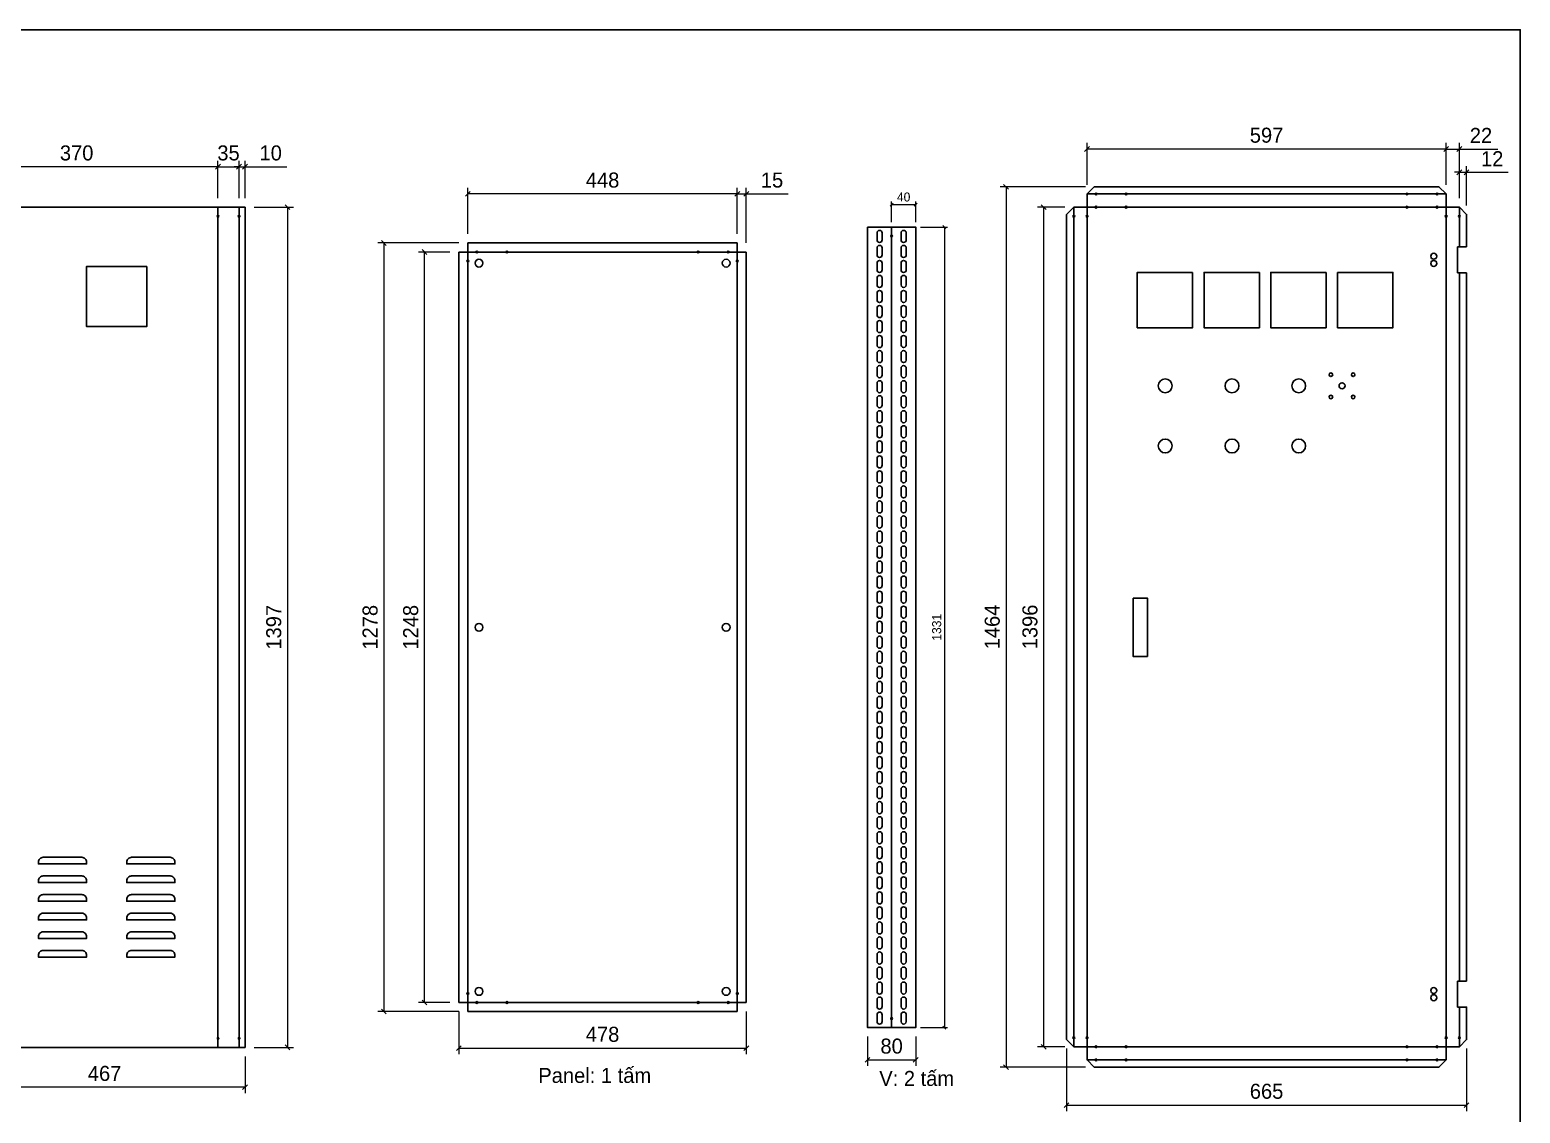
# Model space of a CAD drawing. Header units: millimetres. Extents: x 0 to 4348, y 0 to 3075.
# Drawn here: x 1870 to 4348, y 1273 to 3075 of the extents above; entities that cross this region are included whole.
import ezdxf
from ezdxf.enums import TextEntityAlignment as Align

# ---------------------------------------------------------------- set-up
doc = ezdxf.new("R2010")
doc.units = ezdxf.units.MM
doc.layers.add('CNC', color=7, linetype='Continuous')
doc.layers.add('DIM', color=253, linetype='Continuous')
doc.styles.add('Tahoma (Input Text)', font='tahoma.ttf')
doc.dimstyles.new('Dim-15', dxfattribs={"dimtxt": 15, "dimasz": 5, "dimexe": 5, "dimexo": 8, "dimgap": 5, "dimtad": 1, "dimdec": 0, "dimtxsty": 'Standard', "dimblk": 'OBLIQUE', "dimcen": 10, "dimclrd": 5, "dimclre": 5, "dimclrt": 3, "dimazin": 3, "dimtfac": 1, "dimtdec": 0, "dimtmove": 0, "dimatfit": 3, "dimldrblk": 'OBLIQUE', "dimlwd": 9, "dimlwe": 9})
doc.dimstyles.new('Dim-25', dxfattribs={"dimtxt": 25, "dimasz": 8, "dimexe": 10, "dimexo": 15, "dimgap": 10, "dimtad": 1, "dimdec": 0, "dimtxsty": 'Standard', "dimblk": 'OBLIQUE', "dimcen": 10, "dimclrd": 5, "dimclre": 5, "dimclrt": 3, "dimazin": 3, "dimtfac": 1, "dimtdec": 0, "dimtmove": 0, "dimatfit": 3, "dimldrblk": 'OBLIQUE', "dimlwd": 9, "dimlwe": 9})

# ---------------------------------------------------------------- blocks, each defined once
blk = doc.blocks.new('khungtenAsean2')
at = {"color": 7}
blk.add_lwpolyline([(0, 0), (2970, 0), (2970, -2100), (0, -2100)], close=True, dxfattribs=at)
at = {"color": 1, "style": 'Tahoma (Input Text)', "flags": 8}
for tag, p in [('#01', (137.1, -2021.3)), ('#03', (506.6, -2019.3)), ('#05', (1106.6, -2021.3)), ('#07', (1834.7, -2021.3)), ('#09', (2146.7, -2021.3)), ('#02', (98.5, -2081.3)), ('#04', (486.1, -2081.3)), ('#06', (1065.3, -2081.3)), ('#08', (1817.4, -2081.3)), ('#10', (2146.7, -2081.3))]:
    blk.add_attdef(tag, p, '', height=25, dxfattribs=at)
blk.add_attdef('#11', text='', height=25, dxfattribs=at).set_placement((2915, -2067.3), align=Align.CENTER)
blk = doc.blocks.new('*D8')
at = {"color": 0, "linetype": 'ByBlock', "lineweight": -2}
for p, q in [((1817.3, 2851), (1809.3, 2843)), ((2179.3, 2843), (2187.3, 2851))]:
    blk.add_line(p, q, dxfattribs=at)
at = {"layer": 'Defpoints', "color": 0, "transparency": 16777216}
for p in [(1813.3, 2847), (1813.3, 2779.6), (2183.3, 2779.6)]:
    blk.add_point(p, dxfattribs=at)
at = {"layer": 'DIM', "color": 5, "lineweight": 9, "transparency": 16777216}
for p, q in [((1813.3, 2794.6), (1813.3, 2857)), ((2183.3, 2794.6), (2183.3, 2857)), ((2183.3, 2847), (1813.3, 2847))]:
    blk.add_line(p, q, dxfattribs=at)
at = {"layer": 'DIM', "color": 3, "transparency": 16777216, "insert": (1948.3, 2869.7), "char_height": 25, "attachment_point": 5}
blk.add_mtext('370', dxfattribs=at)
blk = doc.blocks.new('_Oblique')
at = {"color": 0, "linetype": 'ByBlock', "lineweight": -2}
blk.add_line((-0.5, -0.5), (0.5, 0.5), dxfattribs=at)
blk = doc.blocks.new('*D11')
at = {"color": 0, "linetype": 'ByBlock', "lineweight": -2}
for p, q in [((1765.3, 1320.3), (1757.3, 1312.3)), ((2224.3, 1312.3), (2232.3, 1320.3))]:
    blk.add_line(p, q, dxfattribs=at)
at = {"layer": 'Defpoints', "color": 0, "transparency": 16777216}
for p in [(1761.3, 1422.6), (2228.3, 1382.6), (1761.3, 1316.3)]:
    blk.add_point(p, dxfattribs=at)
at = {"layer": 'DIM', "color": 5, "lineweight": 9, "transparency": 16777216}
for p, q in [((1761.3, 1407.6), (1761.3, 1306.3)), ((2228.3, 1367.6), (2228.3, 1306.3)), ((2228.3, 1316.3), (1761.3, 1316.3))]:
    blk.add_line(p, q, dxfattribs=at)
at = {"layer": 'DIM', "color": 3, "transparency": 16777216, "insert": (1994.8, 1339.1), "char_height": 25, "attachment_point": 5}
blk.add_mtext('467', dxfattribs=at)
blk = doc.blocks.new('*D12')
at = {"color": 0, "linetype": 'ByBlock', "lineweight": -2}
for p, q in [((2187.3, 2851), (2179.3, 2843)), ((2214.3, 2843), (2222.3, 2851))]:
    blk.add_line(p, q, dxfattribs=at)
at = {"layer": 'Defpoints', "color": 0, "transparency": 16777216}
for p in [(2218.3, 2847), (2183.3, 2779.6), (2218.3, 2779.6)]:
    blk.add_point(p, dxfattribs=at)
at = {"layer": 'DIM', "color": 5, "lineweight": 9, "transparency": 16777216}
for p, q in [((2183.3, 2794.6), (2183.3, 2857)), ((2218.3, 2794.6), (2218.3, 2857)), ((2183.3, 2847), (2218.3, 2847))]:
    blk.add_line(p, q, dxfattribs=at)
at = {"layer": 'DIM', "color": 3, "transparency": 16777216, "insert": (2200.8, 2869.7), "char_height": 25, "attachment_point": 5}
blk.add_mtext('35', dxfattribs=at)
blk = doc.blocks.new('*D13')
at = {"color": 0, "linetype": 'ByBlock', "lineweight": -2}
for p, q in [((2214.3, 2843), (2222.3, 2851)), ((2232.3, 2851), (2224.3, 2843))]:
    blk.add_line(p, q, dxfattribs=at)
at = {"layer": 'Defpoints', "color": 0, "transparency": 16777216}
for p in [(2228.3, 2847), (2218.3, 2779.6), (2228.3, 2779.6)]:
    blk.add_point(p, dxfattribs=at)
at = {"layer": 'DIM', "color": 5, "lineweight": 9, "transparency": 16777216}
for p, q in [((2218.3, 2794.6), (2218.3, 2857)), ((2228.3, 2794.6), (2228.3, 2857)), ((2218.3, 2847), (2210.3, 2847)), ((2218.3, 2847), (2228.3, 2847)), ((2228.3, 2847), (2297.6, 2847))]:
    blk.add_line(p, q, dxfattribs=at)
at = {"layer": 'DIM', "color": 3, "transparency": 16777216, "insert": (2270.9, 2869.7), "char_height": 25, "attachment_point": 5}
blk.add_mtext('10', dxfattribs=at)
blk = doc.blocks.new('f3daunguoc')
at = {"layer": 'CNC', "color": 2, "lineweight": -3}
blk.add_circle((0, 0), 1.5, dxfattribs=at)
blk = doc.blocks.new('*D14')
at = {"color": 0, "linetype": 'ByBlock', "lineweight": -2}
for p, q in [((2302.9, 2775.6), (2294.9, 2783.6)), ((2294.9, 1386.6), (2302.9, 1378.6))]:
    blk.add_line(p, q, dxfattribs=at)
at = {"layer": 'Defpoints', "color": 0, "ltscale": 3, "transparency": 16777216}
for p in [(2228.3, 2779.6), (2228.3, 1382.6), (2298.9, 1382.6)]:
    blk.add_point(p, dxfattribs=at)
at = {"layer": 'DIM', "color": 5, "lineweight": 9, "ltscale": 3, "transparency": 16777216}
for p, q in [((2243.3, 2779.6), (2308.9, 2779.6)), ((2298.9, 2779.6), (2298.9, 1382.6)), ((2243.3, 1382.6), (2308.9, 1382.6))]:
    blk.add_line(p, q, dxfattribs=at)
at = {"layer": 'DIM', "color": 3, "ltscale": 3, "transparency": 16777216, "insert": (2276.1, 2081.1), "char_height": 25, "attachment_point": 5, "rotation": 90}
blk.add_mtext('1397', dxfattribs=at)
blk = doc.blocks.new('*D18')
at = {"color": 0, "linetype": 'ByBlock', "lineweight": -2}
for p, q in [((3042.7, 2797.8), (3050.7, 2805.8)), ((3065.7, 2805.8), (3057.7, 2797.8))]:
    blk.add_line(p, q, dxfattribs=at)
at = {"layer": 'Defpoints', "color": 0, "ltscale": 3, "transparency": 16777216}
for p in [(3061.7, 2801.8), (3046.7, 2720.1), (3061.7, 2705.1)]:
    blk.add_point(p, dxfattribs=at)
at = {"layer": 'DIM', "color": 5, "lineweight": 9, "ltscale": 3, "transparency": 16777216}
for p, q in [((3046.7, 2801.8), (3038.7, 2801.8)), ((3046.7, 2735.1), (3046.7, 2811.8)), ((3046.7, 2801.8), (3061.7, 2801.8)), ((3061.7, 2720.1), (3061.7, 2811.8)), ((3061.7, 2801.8), (3131.3, 2801.8))]:
    blk.add_line(p, q, dxfattribs=at)
at = {"layer": 'DIM', "color": 3, "ltscale": 3, "transparency": 16777216, "insert": (3104.5, 2824.6), "char_height": 25, "attachment_point": 5}
blk.add_mtext('15', dxfattribs=at)
blk = doc.blocks.new('*D19')
at = {"color": 0, "linetype": 'ByBlock', "lineweight": -2}
for p, q in [((2602.7, 2805.8), (2594.7, 2797.8)), ((3042.7, 2797.8), (3050.7, 2805.8))]:
    blk.add_line(p, q, dxfattribs=at)
at = {"layer": 'Defpoints', "color": 0, "ltscale": 3, "transparency": 16777216}
for p in [(2598.7, 2801.8), (2598.7, 2720.1), (3046.7, 2720.1)]:
    blk.add_point(p, dxfattribs=at)
at = {"layer": 'DIM', "color": 5, "lineweight": 9, "ltscale": 3, "transparency": 16777216}
for p, q in [((2598.7, 2735.1), (2598.7, 2811.8)), ((3046.7, 2801.8), (2598.7, 2801.8)), ((3046.7, 2735.1), (3046.7, 2811.8))]:
    blk.add_line(p, q, dxfattribs=at)
at = {"layer": 'DIM', "color": 3, "ltscale": 3, "transparency": 16777216, "insert": (2822.7, 2824.6), "char_height": 25, "attachment_point": 5}
blk.add_mtext('448', dxfattribs=at)
blk = doc.blocks.new('*D20')
at = {"color": 0, "linetype": 'ByBlock', "lineweight": -2}
for p, q in [((2463, 2716.1), (2455, 2724.1)), ((2455, 1446.1), (2463, 1438.1))]:
    blk.add_line(p, q, dxfattribs=at)
at = {"layer": 'Defpoints', "color": 0, "ltscale": 3, "transparency": 16777216}
for p in [(2598.7, 2720.1), (2459, 1442.1), (2598.7, 1442.1)]:
    blk.add_point(p, dxfattribs=at)
at = {"layer": 'DIM', "color": 5, "lineweight": 9, "ltscale": 3, "transparency": 16777216}
for p, q in [((2583.7, 2720.1), (2449, 2720.1)), ((2459, 2720.1), (2459, 1442.1)), ((2583.7, 1442.1), (2449, 1442.1))]:
    blk.add_line(p, q, dxfattribs=at)
at = {"layer": 'DIM', "color": 3, "ltscale": 3, "transparency": 16777216, "insert": (2436.3, 2081.1), "char_height": 25, "attachment_point": 5, "rotation": 90}
blk.add_mtext('1278', dxfattribs=at)
blk = doc.blocks.new('*D21')
at = {"color": 0, "linetype": 'ByBlock', "lineweight": -2}
for p, q in [((2530.5, 2701.1), (2522.5, 2709.1)), ((2522.5, 1461.1), (2530.5, 1453.1))]:
    blk.add_line(p, q, dxfattribs=at)
at = {"layer": 'Defpoints', "color": 0, "ltscale": 3, "transparency": 16777216}
for p in [(2526.5, 2705.1), (2583.7, 2705.1), (2583.7, 1457.1)]:
    blk.add_point(p, dxfattribs=at)
at = {"layer": 'DIM', "color": 5, "lineweight": 9, "ltscale": 3, "transparency": 16777216}
for p, q in [((2568.7, 2705.1), (2516.5, 2705.1)), ((2526.5, 1457.1), (2526.5, 2705.1)), ((2568.7, 1457.1), (2516.5, 1457.1))]:
    blk.add_line(p, q, dxfattribs=at)
at = {"layer": 'DIM', "color": 3, "ltscale": 3, "transparency": 16777216, "insert": (2503.8, 2081.1), "char_height": 25, "attachment_point": 5, "rotation": 90}
blk.add_mtext('1248', dxfattribs=at)
blk = doc.blocks.new('*D22')
at = {"color": 0, "linetype": 'ByBlock', "lineweight": -2}
for p, q in [((2587.7, 1385.3), (2579.7, 1377.3)), ((3057.7, 1377.3), (3065.7, 1385.3))]:
    blk.add_line(p, q, dxfattribs=at)
at = {"layer": 'Defpoints', "color": 0, "ltscale": 3, "transparency": 16777216}
for p in [(2583.7, 1457.1), (3061.7, 1457.1), (3061.7, 1381.3)]:
    blk.add_point(p, dxfattribs=at)
at = {"layer": 'DIM', "color": 5, "lineweight": 9, "ltscale": 3, "transparency": 16777216}
for p, q in [((2583.7, 1442.1), (2583.7, 1371.3)), ((3061.7, 1442.1), (3061.7, 1371.3)), ((2583.7, 1381.3), (3061.7, 1381.3))]:
    blk.add_line(p, q, dxfattribs=at)
at = {"layer": 'DIM', "color": 3, "ltscale": 3, "transparency": 16777216, "insert": (2822.7, 1404.1), "char_height": 25, "attachment_point": 5}
blk.add_mtext('478', dxfattribs=at)
blk = doc.blocks.new('*D23')
at = {"color": 0, "linetype": 'ByBlock', "lineweight": -2}
for p, q in [((3393.5, 2744.2), (3388.5, 2749.2)), ((3388.5, 1418), (3393.5, 1413))]:
    blk.add_line(p, q, dxfattribs=at)
at = {"layer": 'Defpoints', "color": 0, "transparency": 16777216}
for p in [(3343.3, 2746.7), (3343.3, 1415.5), (3391, 1415.5)]:
    blk.add_point(p, dxfattribs=at)
at = {"layer": 'DIM', "color": 5, "lineweight": 9, "transparency": 16777216}
for p, q in [((3351.3, 2746.7), (3396, 2746.7)), ((3391, 2746.7), (3391, 1415.5)), ((3351.3, 1415.5), (3396, 1415.5))]:
    blk.add_line(p, q, dxfattribs=at)
at = {"layer": 'DIM', "color": 3, "transparency": 16777216, "insert": (3378.3, 2081.1), "char_height": 15, "attachment_point": 5, "rotation": 90}
blk.add_mtext('1331', dxfattribs=at)
blk = doc.blocks.new('*D24')
at = {"color": 0, "linetype": 'ByBlock', "lineweight": -2}
for p, q in [((3305.8, 2786.4), (3300.8, 2781.4)), ((3340.8, 2781.4), (3345.8, 2786.4))]:
    blk.add_line(p, q, dxfattribs=at)
at = {"layer": 'Defpoints', "color": 0, "transparency": 16777216}
for p in [(3343.3, 2783.9), (3303.3, 2746.7), (3343.3, 2746.7)]:
    blk.add_point(p, dxfattribs=at)
at = {"layer": 'DIM', "color": 5, "lineweight": 9, "transparency": 16777216}
for p, q in [((3303.3, 2754.7), (3303.3, 2788.9)), ((3303.3, 2783.9), (3343.3, 2783.9)), ((3343.3, 2754.7), (3343.3, 2788.9))]:
    blk.add_line(p, q, dxfattribs=at)
at = {"layer": 'DIM', "color": 3, "transparency": 16777216, "insert": (3323.3, 2796.5), "char_height": 15, "attachment_point": 5}
blk.add_mtext('40', dxfattribs=at)
blk = doc.blocks.new('ovan8.5x20')
at = {"layer": 'CNC', "color": 2, "lineweight": -3}
for p, q in [((5.7, 4.2), (-5.8, 4.2)), ((-5.8, -4.2), (5.7, -4.2))]:
    blk.add_line(p, q, dxfattribs=at)
for centre, start, end in [((-5.8, 0), 90, 270), ((5.7, 0), 270, 90)]:
    blk.add_arc(centre, 4.25, start, end, dxfattribs=at)
blk = doc.blocks.new('*D25')
at = {"color": 0, "linetype": 'ByBlock', "lineweight": -2}
for p, q in [((3267.3, 1365.8), (3259.3, 1357.8)), ((3339.3, 1357.8), (3347.3, 1365.8))]:
    blk.add_line(p, q, dxfattribs=at)
at = {"layer": 'Defpoints', "color": 0, "ltscale": 3, "transparency": 16777216}
for p in [(3263.3, 1415.5), (3343.3, 1415.5), (3343.3, 1361.8)]:
    blk.add_point(p, dxfattribs=at)
at = {"layer": 'DIM', "color": 5, "lineweight": 9, "ltscale": 3, "transparency": 16777216}
for p, q in [((3263.3, 1400.5), (3263.3, 1351.8)), ((3343.3, 1400.5), (3343.3, 1351.8)), ((3263.3, 1361.8), (3343.3, 1361.8))]:
    blk.add_line(p, q, dxfattribs=at)
at = {"layer": 'DIM', "color": 3, "ltscale": 3, "transparency": 16777216, "insert": (3303.3, 1384.5), "char_height": 25, "attachment_point": 5}
blk.add_mtext('80', dxfattribs=at)
blk = doc.blocks.new('*D47')
at = {"color": 0, "linetype": 'ByBlock', "lineweight": -2}
for p, q in [((4243.2, 2833.7), (4251.2, 2841.7)), ((4263.2, 2841.7), (4255.2, 2833.7))]:
    blk.add_line(p, q, dxfattribs=at)
at = {"layer": 'Defpoints', "color": 0, "transparency": 16777216}
for p in [(4259.2, 2837.7), (4247.2, 2779.6), (4259.2, 2767.6)]:
    blk.add_point(p, dxfattribs=at)
at = {"layer": 'DIM', "color": 5, "lineweight": 9, "transparency": 16777216}
for p, q in [((4247.2, 2837.7), (4239.2, 2837.7)), ((4247.2, 2794.6), (4247.2, 2847.7)), ((4247.2, 2837.7), (4259.2, 2837.7)), ((4259.2, 2782.6), (4259.2, 2847.7)), ((4259.2, 2837.7), (4328.4, 2837.7))]:
    blk.add_line(p, q, dxfattribs=at)
at = {"layer": 'DIM', "color": 3, "transparency": 16777216, "insert": (4301.8, 2860.3), "char_height": 25, "attachment_point": 5}
blk.add_mtext('12', dxfattribs=at)
blk = doc.blocks.new('*D48')
at = {"color": 0, "linetype": 'ByBlock', "lineweight": -2}
for p, q in [((4229.2, 2880.4), (4221.2, 2872.4)), ((4243.2, 2872.4), (4251.2, 2880.4))]:
    blk.add_line(p, q, dxfattribs=at)
at = {"layer": 'Defpoints', "color": 0, "transparency": 16777216}
for p in [(4247.2, 2876.4), (4225.2, 2801.6), (4247.2, 2779.6)]:
    blk.add_point(p, dxfattribs=at)
at = {"layer": 'DIM', "color": 5, "lineweight": 9, "transparency": 16777216}
for p, q in [((4225.2, 2816.6), (4225.2, 2886.4)), ((4225.2, 2876.4), (4247.2, 2876.4)), ((4247.2, 2794.6), (4247.2, 2886.4)), ((4247.2, 2876.4), (4311.2, 2876.4))]:
    blk.add_line(p, q, dxfattribs=at)
at = {"layer": 'DIM', "color": 3, "transparency": 16777216, "insert": (4283.2, 2899), "char_height": 25, "attachment_point": 5}
blk.add_mtext('22', dxfattribs=at)
blk = doc.blocks.new('*D49')
at = {"color": 0, "linetype": 'ByBlock', "lineweight": -2}
for p, q in [((3632.2, 2880.4), (3624.2, 2872.4)), ((4221.2, 2872.4), (4229.2, 2880.4))]:
    blk.add_line(p, q, dxfattribs=at)
at = {"layer": 'Defpoints', "color": 0, "transparency": 16777216}
for p in [(3628.2, 2876.4), (3628.2, 2801.6), (4225.2, 2801.6)]:
    blk.add_point(p, dxfattribs=at)
at = {"layer": 'DIM', "color": 5, "lineweight": 9, "transparency": 16777216}
for p, q in [((3628.2, 2816.6), (3628.2, 2886.4)), ((4225.2, 2876.4), (3628.2, 2876.4)), ((4225.2, 2816.6), (4225.2, 2886.4))]:
    blk.add_line(p, q, dxfattribs=at)
at = {"layer": 'DIM', "color": 3, "transparency": 16777216, "insert": (3926.7, 2899.2), "char_height": 25, "attachment_point": 5}
blk.add_mtext('597', dxfattribs=at)
blk = doc.blocks.new('*D50')
at = {"color": 0, "linetype": 'ByBlock', "lineweight": -2}
for p, q in [((3497.5, 2809.6), (3489.5, 2817.6)), ((3489.5, 1353.6), (3497.5, 1345.6))]:
    blk.add_line(p, q, dxfattribs=at)
at = {"layer": 'Defpoints', "color": 0, "transparency": 16777216}
for p in [(3640.4, 2813.6), (3493.5, 1349.6), (3640.4, 1349.6)]:
    blk.add_point(p, dxfattribs=at)
at = {"layer": 'DIM', "color": 5, "lineweight": 9, "transparency": 16777216}
for p, q in [((3625.4, 2813.6), (3483.5, 2813.6)), ((3493.5, 2813.6), (3493.5, 1349.6)), ((3625.4, 1349.6), (3483.5, 1349.6))]:
    blk.add_line(p, q, dxfattribs=at)
at = {"layer": 'DIM', "color": 3, "transparency": 16777216, "insert": (3470.7, 2081.6), "char_height": 25, "attachment_point": 5, "rotation": 90}
blk.add_mtext('1464', dxfattribs=at)
blk = doc.blocks.new('*D51')
at = {"color": 0, "linetype": 'ByBlock', "lineweight": -2}
for p, q in [((3560.1, 2775.6), (3552.1, 2783.6)), ((3552.1, 1387.6), (3560.1, 1379.6))]:
    blk.add_line(p, q, dxfattribs=at)
at = {"layer": 'Defpoints', "color": 0, "transparency": 16777216}
for p in [(3556.1, 2779.6), (3606.2, 2779.6), (3606.2, 1383.6)]:
    blk.add_point(p, dxfattribs=at)
at = {"layer": 'DIM', "color": 5, "lineweight": 9, "transparency": 16777216}
for p, q in [((3591.2, 2779.6), (3546.1, 2779.6)), ((3556.1, 1383.6), (3556.1, 2779.6)), ((3591.2, 1383.6), (3546.1, 1383.6))]:
    blk.add_line(p, q, dxfattribs=at)
at = {"layer": 'DIM', "color": 3, "transparency": 16777216, "insert": (3533.4, 2081.6), "char_height": 25, "attachment_point": 5, "rotation": 90}
blk.add_mtext('1396', dxfattribs=at)
blk = doc.blocks.new('*D52')
at = {"color": 0, "linetype": 'ByBlock', "lineweight": -2}
for p, q in [((3598.2, 1290.6), (3590.2, 1282.6)), ((4255.2, 1282.6), (4263.2, 1290.6))]:
    blk.add_line(p, q, dxfattribs=at)
at = {"layer": 'Defpoints', "color": 0, "transparency": 16777216}
for p in [(3594.2, 1395.6), (4259.2, 1395.6), (4259.2, 1286.6)]:
    blk.add_point(p, dxfattribs=at)
at = {"layer": 'DIM', "color": 5, "lineweight": 9, "transparency": 16777216}
for p, q in [((3594.2, 1380.6), (3594.2, 1276.6)), ((4259.2, 1380.6), (4259.2, 1276.6)), ((3594.2, 1286.6), (4259.2, 1286.6))]:
    blk.add_line(p, q, dxfattribs=at)
at = {"layer": 'DIM', "color": 3, "transparency": 16777216, "insert": (3926.7, 1309.4), "char_height": 25, "attachment_point": 5}
blk.add_mtext('665', dxfattribs=at)

msp = doc.modelspace()

# ---------------------------------------------------------------- linework, layer by layer
at = {"color": 7}
for p, q in [((2183.3, 2779.6), (2183.3, 1382.6)), ((2218.3, 2779.6), (2218.3, 1382.6)), ((2228.3, 2779.6), (2228.3, 1382.6)), ((3303.3, 2746.7), (3303.3, 1415.5))]:
    msp.add_line(p, q, dxfattribs=at)
at = {"color": 2}
for points in [[(4259.2, 1492.6), (4244.2, 1492.6), (4244.2, 1449.6), (4259.2, 1449.6), (4259.2, 1395.6), (4247.2, 1383.6), (4225.2, 1383.6), (4225.2, 1361.6), (4213.2, 1349.6), (3640.2, 1349.6), (3628.2, 1361.6), (3628.2, 1383.6), (3606.2, 1383.6), (3594.2, 1395.6), (3594.2, 2767.6), (3606.2, 2779.6), (3628.2, 2779.6), (3628.2, 2801.6), (3640.2, 2813.6), (4213.2, 2813.6), (4225.2, 2801.6), (4225.2, 2779.6), (4247.2, 2779.6), (4259.2, 2767.6), (4259.2, 2713.6)], [(4259.2, 2670.6), (4244.2, 2670.6), (4244.2, 2713.6), (4259.2, 2713.6)]]:
    msp.add_lwpolyline(points, dxfattribs=at)
at = {"color": 7}
for points in [[(3628.2, 2801.6), (4225.2, 2801.6)], [(2228.3, 2779.6), (1813.3, 2779.6)], [(3606.2, 1383.6), (3606.2, 2779.6)], [(4247.2, 2779.6), (4247.2, 2713.6)], [(4247.2, 2670.6), (4247.2, 1492.6)], [(4259.2, 2670.6), (4259.2, 1492.6)], [(4247.2, 1449.6), (4247.2, 1383.6)], [(1813.3, 1382.6), (2228.3, 1382.6)], [(4225.2, 1361.6), (3628.2, 1361.6)]]:
    msp.add_lwpolyline(points, dxfattribs=at)
for points in [[(3628.2, 2779.6), (4225.2, 2779.6), (4225.2, 1383.6), (3628.2, 1383.6)], [(3263.3, 2746.7), (3343.3, 2746.7), (3343.3, 1415.5), (3263.3, 1415.5)]]:
    msp.add_lwpolyline(points, close=True, dxfattribs=at)
at = {"color": 2, "ltscale": 3}
for points in [[(2598.7, 2720.1), (2598.7, 2705.1), (2583.7, 2705.1)], [(3046.7, 2720.1), (3046.7, 2705.1), (3061.7, 2705.1)], [(2598.7, 1442.1), (2598.7, 1457.1), (2583.7, 1457.1)], [(3046.7, 1442.1), (3046.7, 1457.1), (3061.7, 1457.1)]]:
    msp.add_lwpolyline(points, dxfattribs=at)
at = {"color": 7, "ltscale": 3}
for points in [[(2583.7, 1457.1), (2583.7, 2705.1)], [(2598.7, 2720.1), (3046.7, 2720.1)], [(3061.7, 2705.1), (3061.7, 1457.1)], [(3046.7, 1442.1), (2598.7, 1442.1)]]:
    msp.add_lwpolyline(points, dxfattribs=at)
msp.add_lwpolyline([(2598.7, 2705.1), (3046.7, 2705.1), (3046.7, 1457.1), (2598.7, 1457.1)], close=True, dxfattribs=at)
at = {"color": 2, "ltscale": 3}
for points in [[(2064.8, 2681.1), (1964.8, 2681.1), (1964.8, 2581.1), (2064.8, 2581.1)], [(3704.7, 2129.6), (3728.7, 2129.6), (3728.7, 2032.6), (3704.7, 2032.6)]]:
    msp.add_lwpolyline(points, close=True, dxfattribs=at)
at = {"color": 2}
for points in [[(3803.7, 2671.1), (3711.7, 2671.1), (3711.7, 2579.1), (3803.7, 2579.1)], [(3914.7, 2671.1), (3822.7, 2671.1), (3822.7, 2579.1), (3914.7, 2579.1)], [(4025.7, 2671.1), (3933.7, 2671.1), (3933.7, 2579.1), (4025.7, 2579.1)], [(4044.7, 2671.1), (4136.7, 2671.1), (4136.7, 2579.1), (4044.7, 2579.1)]]:
    msp.add_lwpolyline(points, close=True, dxfattribs=at)
for points in [[(1956.8, 1698.6), (1892.8, 1698.6, 0.414214), (1884.8, 1690.6), (1884.8, 1687.6), (1964.8, 1687.6), (1964.8, 1690.6, 0.414214)], [(2039.7, 1698.6), (2103.7, 1698.6, -0.414214), (2111.7, 1690.6), (2111.7, 1687.6), (2031.7, 1687.6), (2031.7, 1690.6, -0.414214)], [(1956.8, 1667.6), (1892.8, 1667.6, 0.414214), (1884.8, 1659.6), (1884.8, 1656.6), (1964.8, 1656.6), (1964.8, 1659.6, 0.414214)], [(2039.7, 1667.6), (2103.7, 1667.6, -0.414214), (2111.7, 1659.6), (2111.7, 1656.6), (2031.7, 1656.6), (2031.7, 1659.6, -0.414214)], [(1956.8, 1636.6), (1892.8, 1636.6, 0.414214), (1884.8, 1628.6), (1884.8, 1625.6), (1964.8, 1625.6), (1964.8, 1628.6, 0.414214)], [(2039.7, 1636.6), (2103.7, 1636.6, -0.414214), (2111.7, 1628.6), (2111.7, 1625.6), (2031.7, 1625.6), (2031.7, 1628.6, -0.414214)], [(1956.8, 1605.6), (1892.8, 1605.6, 0.414214), (1884.8, 1597.6), (1884.8, 1594.6), (1964.8, 1594.6), (1964.8, 1597.6, 0.414214)], [(2039.7, 1605.6), (2103.7, 1605.6, -0.414214), (2111.7, 1597.6), (2111.7, 1594.6), (2031.7, 1594.6), (2031.7, 1597.6, -0.414214)], [(1956.8, 1574.6), (1892.8, 1574.6, 0.414214), (1884.8, 1566.6), (1884.8, 1563.6), (1964.8, 1563.6), (1964.8, 1566.6, 0.414214)], [(2039.7, 1574.6), (2103.7, 1574.6, -0.414214), (2111.7, 1566.6), (2111.7, 1563.6), (2031.7, 1563.6), (2031.7, 1566.6, -0.414214)], [(1956.8, 1543.6), (1892.8, 1543.6, 0.414214), (1884.8, 1535.6), (1884.8, 1532.6), (1964.8, 1532.6), (1964.8, 1535.6, 0.414214)], [(2039.7, 1543.6), (2103.7, 1543.6, -0.414214), (2111.7, 1535.6), (2111.7, 1532.6), (2031.7, 1532.6), (2031.7, 1535.6, -0.414214)]]:
    msp.add_lwpolyline(points, format="xyb", close=True, dxfattribs=at)
for centre, radius in [((4204.7, 2698.1), 5), ((4204.7, 2686.1), 5), ((4033.7, 2501.1), 3), ((4070.7, 2501.1), 3), ((4052.2, 2482.6), 5), ((4033.7, 2464.1), 3), ((4070.7, 2464.1), 3), ((4204.7, 1477.1), 5), ((4204.7, 1465.1), 5)]:
    msp.add_circle(centre, radius, dxfattribs=at)
at = {"color": 2, "ltscale": 3}
for centre, radius in [((2617.2, 2686.6), 6.5), ((3028.2, 2686.6), 6.5), ((3758.2, 2482.6), 11.5), ((3869.2, 2482.6), 11.5), ((3980.2, 2482.6), 11.5), ((3758.2, 2382.6), 11.5), ((3869.2, 2382.6), 11.5), ((3980.2, 2382.6), 11.5), ((2617.2, 2081.1), 6.5), ((3028.2, 2081.1), 6.5), ((2617.2, 1475.6), 6.5), ((3028.2, 1475.6), 6.5)]:
    msp.add_circle(centre, radius, dxfattribs=at)

# ---------------------------------------------------------------- block references
at = {"color": 7, "xscale": 1.464099999997415, "yscale": 1.464099999997415, "zscale": 1.464099999997415}
msp.add_blockref('khungtenAsean2', (0, 3074.6), dxfattribs=at)
at = {"lineweight": -3, "xscale": -1, "rotation": 180}
for p in [(3643.2, 2801.6), (3693.2, 2801.6), (3643.2, 2779.6), (3693.2, 2779.6), (3606.2, 2764.6), (3628.2, 2764.6), (3303.3, 2731.7), (2613.7, 2705.1), (2663.7, 2705.1), (2598.7, 2690.1)]:
    msp.add_blockref('f3daunguoc', p, dxfattribs=at)
at = {"lineweight": -3, "rotation": 180}
for p in [(4160.2, 2801.6), (4210.2, 2801.6), (4160.2, 2779.6), (4210.2, 2779.6), (2183.3, 2764.6), (2218.3, 2764.6), (4225.2, 2764.6), (4247.2, 2764.6), (2981.7, 2705.1), (3031.7, 2705.1), (3046.7, 2690.1)]:
    msp.add_blockref('f3daunguoc', p, dxfattribs=at)
at = {"lineweight": -3}
for p in [(2598.7, 1472.1), (2613.7, 1457.1), (2663.7, 1457.1), (3303.3, 1430.5), (3606.2, 1398.6), (3628.2, 1398.6), (3643.2, 1383.6), (3643.2, 1361.6), (3693.2, 1383.6), (3693.2, 1361.6)]:
    msp.add_blockref('f3daunguoc', p, dxfattribs=at)
at = {"lineweight": -3, "xscale": -1}
for p in [(3046.7, 1472.1), (2981.7, 1457.1), (3031.7, 1457.1), (2183.3, 1397.6), (2218.3, 1397.6), (4225.2, 1398.6), (4247.2, 1398.6), (4160.2, 1383.6), (4160.2, 1361.6), (4210.2, 1383.6), (4210.2, 1361.6)]:
    msp.add_blockref('f3daunguoc', p, dxfattribs=at)
at = {"layer": 'CNC', "lineweight": -3}
for p, rotation in [((3283.3, 2731.1), 90), ((3283.3, 2706.1), 90), ((3283.3, 2681.1), 90), ((3323.3, 2656.1), 270), ((3323.3, 2631.1), 270), ((3323.3, 2606.1), 270), ((3323.3, 2581.1), 270), ((3323.3, 2556.1), 270), ((3323.3, 2531.1), 270), ((3323.3, 2506.1), 270), ((3323.3, 2481.1), 270), ((3323.3, 2456.1), 270), ((3323.3, 2431.1), 270), ((3323.3, 2406.1), 270), ((3323.3, 2381.1), 270), ((3323.3, 2356.1), 270), ((3323.3, 2331.1), 270), ((3323.3, 2306.1), 270), ((3323.3, 2281.1), 270), ((3323.3, 2256.1), 270), ((3323.3, 2231.1), 270), ((3323.3, 2206.1), 270), ((3323.3, 2181.1), 270), ((3323.3, 2156.1), 270), ((3323.3, 2131.1), 270), ((3323.3, 2106.1), 270), ((3323.3, 2081.1), 270), ((3323.3, 2056.1), 270), ((3323.3, 2031.1), 270), ((3323.3, 2006.1), 270), ((3323.3, 1981.1), 270), ((3323.3, 1956.1), 270), ((3323.3, 1931.1), 270), ((3323.3, 1906.1), 270), ((3323.3, 1881.1), 270), ((3323.3, 1856.1), 270), ((3323.3, 1831.1), 270), ((3323.3, 1806.1), 270), ((3323.3, 1781.1), 270), ((3323.3, 1756.1), 270), ((3323.3, 1731.1), 270), ((3323.3, 1706.1), 270), ((3323.3, 1681.1), 270), ((3323.3, 1656.1), 270), ((3323.3, 1631.1), 270), ((3323.3, 1606.1), 270), ((3323.3, 1581.1), 270), ((3323.3, 1556.1), 270), ((3323.3, 1531.1), 270), ((3323.3, 1506.1), 270), ((3323.3, 1481.1), 270), ((3323.3, 1456.1), 270), ((3323.3, 1431.1), 270), ((3323.3, 1431.1), 270)]:
    msp.add_blockref('ovan8.5x20', p, dxfattribs=dict(at, rotation=rotation))
at = {"layer": 'CNC', "lineweight": -3, "xscale": -1}
for p, rotation in [((3323.3, 2731.1), 270), ((3323.3, 2706.1), 270), ((3323.3, 2681.1), 270), ((3283.3, 2656.1), 90), ((3283.3, 2631.1), 90), ((3283.3, 2606.1), 90), ((3283.3, 2581.1), 90), ((3283.3, 2556.1), 90), ((3283.3, 2531.1), 90), ((3283.3, 2506.1), 90), ((3283.3, 2481.1), 90), ((3283.3, 2456.1), 90), ((3283.3, 2431.1), 90), ((3283.3, 2406.1), 90), ((3283.3, 2381.1), 90), ((3283.3, 2356.1), 90), ((3283.3, 2331.1), 90), ((3283.3, 2306.1), 90), ((3283.3, 2281.1), 90), ((3283.3, 2256.1), 90), ((3283.3, 2231.1), 90), ((3283.3, 2206.1), 90), ((3283.3, 2181.1), 90), ((3283.3, 2156.1), 90), ((3283.3, 2131.1), 90), ((3283.3, 2106.1), 90), ((3283.3, 2081.1), 90), ((3283.3, 2056.1), 90), ((3283.3, 2031.1), 90), ((3283.3, 2006.1), 90), ((3283.3, 1981.1), 90), ((3283.3, 1956.1), 90), ((3283.3, 1931.1), 90), ((3283.3, 1906.1), 90), ((3283.3, 1881.1), 90), ((3283.3, 1856.1), 90), ((3283.3, 1831.1), 90), ((3283.3, 1806.1), 90), ((3283.3, 1781.1), 90), ((3283.3, 1756.1), 90), ((3283.3, 1731.1), 90), ((3283.3, 1706.1), 90), ((3283.3, 1681.1), 90), ((3283.3, 1656.1), 90), ((3283.3, 1631.1), 90), ((3283.3, 1606.1), 90), ((3283.3, 1581.1), 90), ((3283.3, 1556.1), 90), ((3283.3, 1531.1), 90), ((3283.3, 1506.1), 90), ((3283.3, 1481.1), 90), ((3283.3, 1456.1), 90), ((3283.3, 1431.1), 90), ((3283.3, 1431.1), 90)]:
    msp.add_blockref('ovan8.5x20', p, dxfattribs=dict(at, rotation=rotation))

# ---------------------------------------------------------------- texts
at = {"color": 2, "char_height": 25, "width": 1072, "attachment_point": 5}
for s, insert in [('Panel: 1 tấm', (2809.7, 1335.7)), ('V: 2 tấm', (3345, 1330.7))]:
    msp.add_mtext(s, dxfattribs=dict(at, insert=insert))

# ---------------------------------------------------------------- dimensions: what is measured, and where the dimension line sits
at = {"layer": 'DIM', "color": 2}
for base, p1, p2, picture, middle in [((3628.2, 2876.4), (4225.2, 2801.6), (3628.2, 2801.6), '*D49', (3926.7, 2899.2)), ((4247.2, 2876.4), (4225.2, 2801.6), (4247.2, 2779.6), '*D48', (4283.2, 2899)), ((4259.2, 2837.7), (4247.2, 2779.6), (4259.2, 2767.6), '*D47', (4301.8, 2860.3)), ((4259.2, 1286.6), (3594.2, 1395.6), (4259.2, 1395.6), '*D52', (3926.7, 1309.4))]:
    dim = msp.add_linear_dim(base=base, p1=p1, p2=p2, dimstyle='Dim-25', dxfattribs=at)
    dim.commit()
    dim.dimension.update_dxf_attribs({"geometry": picture, "text_midpoint": middle})
at = {"layer": 'DIM', "color": 7}
for base, p2, picture, middle in [((1813.3, 2847), (1813.3, 2779.6), '*D8', (1948.3, 2847)), ((2218.3, 2847), (2218.3, 2779.6), '*D12', (2200.8, 2847))]:
    dim = msp.add_linear_dim(base=base, p1=(2183.3, 2779.6), p2=p2, angle=180, dimstyle='Dim-25', dxfattribs=at)
    dim.commit()
    dim.dimension.update_dxf_attribs({"geometry": picture, "text_midpoint": middle, "dimtype": 160})
for base, p1, p2, angle, dimstyle, picture, middle in [((2228.3, 2847), (2218.3, 2779.6), (2228.3, 2779.6), 180, 'Dim-25', '*D13', (2270.9, 2869.7)), ((3391, 1415.5), (3343.3, 2746.7), (3343.3, 1415.5), 90, 'Dim-15', '*D23', (3378.3, 2081.1)), ((1761.3, 1316.3), (2228.3, 1382.6), (1761.3, 1422.6), 180, 'Dim-25', '*D11', (1994.8, 1339.1))]:
    dim = msp.add_linear_dim(base=base, p1=p1, p2=p2, angle=angle, dimstyle=dimstyle, dxfattribs=at)
    dim.commit()
    dim.dimension.update_dxf_attribs({"geometry": picture, "text_midpoint": middle})
at = {"layer": 'DIM', "color": 2, "ltscale": 3}
for base, p1, p2, picture, middle in [((2598.7, 2801.8), (3046.7, 2720.1), (2598.7, 2720.1), '*D19', (2822.7, 2824.6)), ((3061.7, 2801.8), (3046.7, 2720.1), (3061.7, 2705.1), '*D18', (3104.5, 2824.6)), ((3061.7, 1381.3), (2583.7, 1457.1), (3061.7, 1457.1), '*D22', (2822.7, 1404.1))]:
    dim = msp.add_linear_dim(base=base, p1=p1, p2=p2, dimstyle='Dim-25', dxfattribs=at)
    dim.commit()
    dim.dimension.update_dxf_attribs({"geometry": picture, "text_midpoint": middle})
at = {"layer": 'DIM', "color": 7}
dim = msp.add_linear_dim(base=(3343.3, 2783.9), p1=(3303.3, 2746.7), p2=(3343.3, 2746.7), dimstyle='Dim-15', dxfattribs=at)
dim.commit()
dim.dimension.update_dxf_attribs({"geometry": '*D24', "text_midpoint": (3323.3, 2796.5)})
at = {"layer": 'DIM', "color": 2}
for base, p1, p2, picture, middle in [((3493.5, 1349.6), (3640.4, 2813.6), (3640.4, 1349.6), '*D50', (3470.7, 2081.6)), ((3556.1, 2779.6), (3606.2, 1383.6), (3606.2, 2779.6), '*D51', (3533.4, 2081.6))]:
    dim = msp.add_linear_dim(base=base, p1=p1, p2=p2, angle=90, dimstyle='Dim-25', dxfattribs=at)
    dim.commit()
    dim.dimension.update_dxf_attribs({"geometry": picture, "text_midpoint": middle})
at = {"layer": 'DIM', "color": 7, "ltscale": 3}
dim = msp.add_linear_dim(base=(2298.9, 1382.6), p1=(2228.3, 2779.6), p2=(2228.3, 1382.6), angle=90, dimstyle='Dim-25', dxfattribs=at)
dim.commit()
dim.dimension.update_dxf_attribs({"geometry": '*D14', "text_midpoint": (2276.1, 2081.1)})
at = {"layer": 'DIM', "color": 2, "ltscale": 3}
for base, p1, p2, picture, middle in [((2459, 1442.1), (2598.7, 2720.1), (2598.7, 1442.1), '*D20', (2436.3, 2081.1)), ((2526.5, 2705.1), (2583.7, 1457.1), (2583.7, 2705.1), '*D21', (2503.8, 2081.1))]:
    dim = msp.add_linear_dim(base=base, p1=p1, p2=p2, angle=90, dimstyle='Dim-25', dxfattribs=at)
    dim.commit()
    dim.dimension.update_dxf_attribs({"geometry": picture, "text_midpoint": middle})
at = {"layer": 'DIM', "color": 7, "ltscale": 3}
dim = msp.add_linear_dim(base=(3343.3, 1361.8), p1=(3263.3, 1415.5), p2=(3343.3, 1415.5), dimstyle='Dim-25', dxfattribs=at)
dim.commit()
dim.dimension.update_dxf_attribs({"geometry": '*D25', "text_midpoint": (3303.3, 1384.5)})

doc.saveas('drawing.dxf')
